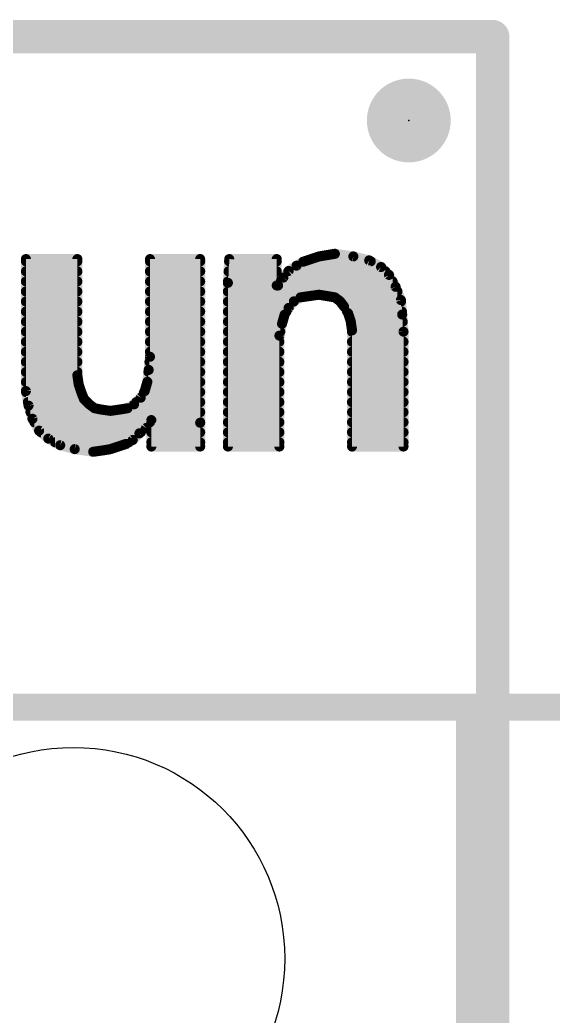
# Model space of a CAD drawing. Extents: x -37 to 70, y -9 to 26.
# Drawn here: x 40.87 to 44.91, y 17.98 to 25.53 of the extents above; entities that cross this region are included whole.
import ezdxf

# ---------------------------------------------------------------- set-up
doc = ezdxf.new("R2010")
doc.units = 0
for name, color, linetype in [('1', 12, 'CONTINUOUS'), ('16', 132, 'CONTINUOUS'), ('20', 53, 'CONTINUOUS'), ('21', 41, 'CONTINUOUS'), ('23', 53, 'CONTINUOUS'), ('24', 53, 'CONTINUOUS'), ('51', 53, 'CONTINUOUS')]:
    doc.layers.add(name, color=color, linetype=linetype)

# ---------------------------------------------------------------- blocks, each defined once
blk = doc.blocks.new('PIE')
at = {"const_width": 0.5}
blk.add_lwpolyline([(0, -0.25, 1), (0, 0.25, 1), (0, -0.25)], format="xyb", dxfattribs=at)

msp = doc.modelspace()

# ---------------------------------------------------------------- linework, layer by layer
at = {"layer": '1', "const_width": 0.254}
for points in [[(0, 25.4), (44.45, 25.4)], [(44.45, 25.4), (44.45, 0)]]:
    msp.add_lwpolyline(points, dxfattribs=at)
at = {"layer": '1', "const_width": 0.127}
for points in [[(44.5135, 25.4, 1), (44.3865, 25.4)], [(44.45, 25.3365, 1), (44.45, 25.4635)]]:
    msp.add_lwpolyline(points, format="xyb", dxfattribs=at)
at = {"layer": '16', "const_width": 0.254}
for points in [[(0, 25.4), (44.45, 25.4)], [(44.45, 25.4), (44.45, 0)]]:
    msp.add_lwpolyline(points, dxfattribs=at)
at = {"layer": '16', "const_width": 0.127}
for points in [[(44.5135, 25.4, 1), (44.3865, 25.4)], [(44.45, 25.3365, 1), (44.45, 25.4635)]]:
    msp.add_lwpolyline(points, format="xyb", dxfattribs=at)
at = {"layer": '20', "const_width": 0.2032}
for points in [[(0, 25.4), (44.45, 25.4)], [(44.45, 25.4), (44.45, 0)]]:
    msp.add_lwpolyline(points, dxfattribs=at)
at = {"layer": '20', "const_width": 0.1016}
for points in [[(44.5008, 25.4, 1), (44.3992, 25.4)], [(44.45, 25.3492, 1), (44.45, 25.4508)]]:
    msp.add_lwpolyline(points, format="xyb", dxfattribs=at)
at = {"layer": '20'}
msp.add_circle((41.275, 18.415), 1.6, dxfattribs=at)
at = {"layer": '21'}
for points, const_width in [([(43.135, 23.735), (43.195, 23.745)], 0.0762), ([(43.195, 23.745), (43.255, 23.755)], 0.0762), ([(43.255, 23.755), (43.395, 23.735)], 0.0762), ([(40.915, 22.715), (40.915, 23.715)], 0.0762), ([(40.915, 23.715), (41.305, 23.715)], 0.0762), ([(40.915, 23.6982), (41.305, 23.6982)], 0.0762), ([(41.305, 23.715), (41.305, 22.835)], 0.0762), ([(41.855, 22.975), (41.855, 23.715)], 0.0762), ([(41.855, 23.715), (42.235, 23.715)], 0.0762), ([(41.855, 23.6982), (42.235, 23.6982)], 0.0762), ([(42.235, 23.715), (42.235, 22.475)], 0.0762), ([(42.445, 23.535), (42.455, 23.715)], 0.0762), ([(42.4541, 23.6982), (42.815, 23.6982)], 0.0762), ([(42.455, 23.715), (42.815, 23.715)], 0.0762), ([(42.815, 23.715), (42.815, 23.515)], 0.0762), ([(42.905, 23.625), (42.965, 23.665)], 0.0762), ([(42.965, 23.665), (43.015, 23.695)], 0.0762), ([(43.015, 23.695), (43.075, 23.715)], 0.0762), ([(43.0246, 23.6982), (43.5272, 23.6982)], 0.0762), ([(43.075, 23.715), (43.135, 23.735)], 0.0762), ([(43.395, 23.735), (43.515, 23.705)], 0.0762), ([(43.515, 23.705), (43.605, 23.655)], 0.0762), ([(40.915, 23.622), (41.305, 23.622)], 0.0762), ([(41.855, 23.622), (42.235, 23.622)], 0.0762), ([(42.4498, 23.622), (42.815, 23.622)], 0.0762), ([(42.865, 23.575), (42.905, 23.625)], 0.0762), ([(42.9026, 23.622), (43.638, 23.622)], 0.0762), ([(43.605, 23.655), (43.665, 23.595)], 0.0762), ([(43.665, 23.595), (43.715, 23.505)], 0.0762), ([(40.915, 23.5458), (41.305, 23.5458)], 0.0762), ([(41.855, 23.5458), (42.235, 23.5458)], 0.0762), ([(42.445, 22.295), (42.445, 23.535)], 0.0762), ([(42.4456, 23.5458), (42.815, 23.5458)], 0.0762), ([(42.815, 23.515), (42.825, 23.515)], 0.0762), ([(42.825, 23.515), (42.865, 23.575)], 0.0762), ([(42.8455, 23.5458), (43.6923, 23.5458)], 0.0762), ([(40.915, 23.4696), (41.305, 23.4696)], 0.0762), ([(41.855, 23.4696), (42.235, 23.4696)], 0.0762), ([(42.445, 23.4696), (43.7292, 23.4696)], 0.0762), ([(43.065, 23.435), (42.995, 23.425)], 0.0762), ([(43.135, 23.445), (43.065, 23.435)], 0.0762), ([(43.195, 23.435), (43.135, 23.445)], 0.0762), ([(43.255, 23.425), (43.195, 23.435)], 0.0762), ([(43.715, 23.505), (43.755, 23.405)], 0.0762), ([(40.915, 23.3934), (41.305, 23.3934)], 0.0762), ([(41.855, 23.3934), (42.235, 23.3934)], 0.0762), ([(42.445, 23.3934), (42.9437, 23.3934)], 0.0762), ([(42.945, 23.395), (42.905, 23.345)], 0.0762), ([(42.995, 23.425), (42.945, 23.395)], 0.0762), ([(43.295, 23.395), (43.255, 23.425)], 0.0762), ([(43.325, 23.355), (43.295, 23.395)], 0.0762), ([(43.2962, 23.3934), (43.7561, 23.3934)], 0.0762), ([(43.755, 23.405), (43.765, 23.295)], 0.0762), ([(40.915, 23.3172), (41.305, 23.3172)], 0.0762), ([(41.855, 23.3172), (42.235, 23.3172)], 0.0762), ([(42.445, 23.3172), (42.8883, 23.3172)], 0.0762), ([(42.875, 23.295), (42.855, 23.225)], 0.0762), ([(42.905, 23.345), (42.875, 23.295)], 0.0762), ([(43.355, 23.305), (43.325, 23.355)], 0.0762), ([(43.3477, 23.3172), (43.763, 23.3172)], 0.0762), ([(43.375, 23.245), (43.355, 23.305)], 0.0762), ([(43.765, 23.295), (43.775, 23.165)], 0.0762), ([(40.915, 23.241), (41.305, 23.241)], 0.0762), ([(41.855, 23.241), (42.235, 23.241)], 0.0762), ([(42.445, 23.241), (42.8596, 23.241)], 0.0762), ([(42.855, 23.225), (42.835, 23.135)], 0.0762), ([(43.385, 23.175), (43.375, 23.245)], 0.0762), ([(43.3756, 23.241), (43.7692, 23.241)], 0.0762), ([(40.915, 23.1648), (41.305, 23.1648)], 0.0762), ([(41.855, 23.1648), (42.235, 23.1648)], 0.0762), ([(42.445, 23.1648), (42.8416, 23.1648)], 0.0762), ([(42.835, 23.135), (42.835, 22.295)], 0.0762), ([(43.385, 22.295), (43.385, 23.175)], 0.0762), ([(43.385, 23.1648), (43.775, 23.1648)], 0.0762), ([(43.775, 23.165), (43.775, 22.295)], 0.0762), ([(40.915, 23.0886), (41.305, 23.0886)], 0.0762), ([(41.855, 23.0886), (42.235, 23.0886)], 0.0762), ([(42.445, 23.0886), (42.835, 23.0886)], 0.0762), ([(43.385, 23.0886), (43.775, 23.0886)], 0.0762), ([(40.915, 23.0124), (41.305, 23.0124)], 0.0762), ([(41.855, 23.0124), (42.235, 23.0124)], 0.0762), ([(42.445, 23.0124), (42.835, 23.0124)], 0.0762), ([(43.385, 23.0124), (43.775, 23.0124)], 0.0762), ([(40.915, 22.9362), (41.305, 22.9362)], 0.0762), ([(41.845, 22.875), (41.855, 22.975)], 0.0762), ([(41.8511, 22.9362), (42.235, 22.9362)], 0.0762), ([(42.445, 22.9362), (42.835, 22.9362)], 0.0762), ([(43.385, 22.9362), (43.775, 22.9362)], 0.0762), ([(40.915, 22.86), (41.305, 22.86)], 0.0762), ([(41.305, 22.835), (41.315, 22.765)], 0.0762), ([(41.835, 22.785), (41.845, 22.875)], 0.0762), ([(41.8433, 22.86), (42.235, 22.86)], 0.0762), ([(42.445, 22.86), (42.835, 22.86)], 0.0762), ([(43.385, 22.86), (43.775, 22.86)], 0.0762), ([(40.915, 22.7838), (41.3123, 22.7838)], 0.0762), ([(41.315, 22.765), (41.335, 22.705)], 0.0762), ([(41.815, 22.715), (41.835, 22.785)], 0.0762), ([(41.8347, 22.7838), (42.235, 22.7838)], 0.0762), ([(42.445, 22.7838), (42.835, 22.7838)], 0.0762), ([(43.385, 22.7838), (43.775, 22.7838)], 0.0762), ([(40.935, 22.605), (40.915, 22.715)], 0.0762), ([(40.9163, 22.7076), (41.3341, 22.7076)], 0.0762), ([(41.335, 22.705), (41.355, 22.655)], 0.0762), ([(41.785, 22.665), (41.815, 22.715)], 0.0762), ([(41.8106, 22.7076), (42.235, 22.7076)], 0.0762), ([(42.445, 22.7076), (42.835, 22.7076)], 0.0762), ([(43.385, 22.7076), (43.775, 22.7076)], 0.0762), ([(40.9302, 22.6314), (41.3786, 22.6314)], 0.0762), ([(40.965, 22.505), (40.935, 22.605)], 0.0762), ([(41.355, 22.655), (41.395, 22.615)], 0.0762), ([(41.395, 22.615), (41.435, 22.585)], 0.0762), ([(41.685, 22.585), (41.735, 22.615)], 0.0762), ([(41.735, 22.615), (41.785, 22.665)], 0.0762), ([(41.7514, 22.6314), (42.235, 22.6314)], 0.0762), ([(42.445, 22.6314), (42.835, 22.6314)], 0.0762), ([(43.385, 22.6314), (43.775, 22.6314)], 0.0762), ([(40.9499, 22.5552), (42.235, 22.5552)], 0.0762), ([(41.435, 22.585), (41.485, 22.575)], 0.0762), ([(41.485, 22.575), (41.555, 22.565)], 0.0762), ([(41.555, 22.565), (41.625, 22.575)], 0.0762), ([(41.625, 22.575), (41.685, 22.585)], 0.0762), ([(42.445, 22.5552), (42.835, 22.5552)], 0.0762), ([(43.385, 22.5552), (43.775, 22.5552)], 0.0762), ([(41.015, 22.415), (40.965, 22.505)], 0.0762), ([(40.9794, 22.479), (41.8543, 22.479)], 0.0762), ([(41.865, 22.495), (41.825, 22.435)], 0.0762), ([(41.865, 22.295), (41.865, 22.495)], 0.0762), ([(41.865, 22.479), (42.235, 22.479)], 0.0762), ([(42.235, 22.475), (42.235, 22.295)], 0.0762), ([(42.445, 22.479), (42.835, 22.479)], 0.0762), ([(43.385, 22.479), (43.775, 22.479)], 0.0762), ([(41.085, 22.355), (41.015, 22.415)], 0.0762), ([(41.0292, 22.4028), (41.7848, 22.4028)], 0.0762), ([(41.775, 22.395), (41.725, 22.345)], 0.0762), ([(41.825, 22.435), (41.775, 22.395)], 0.0762), ([(41.865, 22.4028), (42.235, 22.4028)], 0.0762), ([(42.445, 22.4028), (42.835, 22.4028)], 0.0762), ([(43.385, 22.4028), (43.775, 22.4028)], 0.0762), ([(41.175, 22.305), (41.085, 22.355)], 0.0762), ([(41.1361, 22.3266), (41.6943, 22.3266)], 0.0762), ([(41.285, 22.275), (41.175, 22.305)], 0.0762), ([(41.675, 22.315), (41.615, 22.295)], 0.0762), ([(41.725, 22.345), (41.675, 22.315)], 0.0762), ([(41.865, 22.3266), (42.235, 22.3266)], 0.0762), ([(42.445, 22.3266), (42.835, 22.3266)], 0.0762), ([(43.385, 22.3266), (43.775, 22.3266)], 0.0762), ([(41.425, 22.255), (41.285, 22.275)], 0.0762), ([(41.495, 22.265), (41.425, 22.255)], 0.0762), ([(41.555, 22.275), (41.495, 22.265)], 0.0762), ([(41.615, 22.295), (41.555, 22.275)], 0.0762), ([(42.235, 22.295), (41.865, 22.295)], 0.0762), ([(42.835, 22.295), (42.445, 22.295)], 0.0762), ([(43.775, 22.295), (43.385, 22.295)], 0.0762), ([(31.275, 20.32), (44.275, 20.32)], 0.2032), ([(44.275, 5.08), (44.275, 20.32)], 0.2032)]:
    msp.add_lwpolyline(points, dxfattribs=dict(at, const_width=const_width))
for points, const_width in [([(43.1919, 23.7638, 1), (43.1981, 23.7262)], 0.0381), ([(43.1981, 23.7262, 1), (43.1919, 23.7638)], 0.0381), ([(43.2577, 23.7739, 1), (43.2523, 23.7361)], 0.0381), ([(43.2581, 23.7362, 1), (43.2519, 23.7738)], 0.0381), ([(40.934, 23.715, 1), (40.8959, 23.715)], 0.0381), ([(40.915, 23.734, 1), (40.915, 23.6959)], 0.0381), ([(40.915, 23.7172, 1), (40.915, 23.6791)], 0.0381), ([(41.324, 23.715, 1), (41.2859, 23.715)], 0.0381), ([(41.305, 23.6959, 1), (41.305, 23.734)], 0.0381), ([(41.305, 23.6791, 1), (41.305, 23.7172)], 0.0381), ([(41.8741, 23.715, 1), (41.836, 23.715)], 0.0381), ([(41.855, 23.734, 1), (41.855, 23.6959)], 0.0381), ([(41.855, 23.7172, 1), (41.855, 23.6791)], 0.0381), ([(42.254, 23.715, 1), (42.2159, 23.715)], 0.0381), ([(42.235, 23.6959, 1), (42.235, 23.734)], 0.0381), ([(42.235, 23.6791, 1), (42.235, 23.7172)], 0.0381), ([(42.4541, 23.7172, 1), (42.4541, 23.6791)], 0.0381), ([(42.455, 23.734, 1), (42.455, 23.6959)], 0.0381), ([(42.474, 23.7139, 1), (42.436, 23.7161)], 0.0381), ([(42.8341, 23.715, 1), (42.796, 23.715)], 0.0381), ([(42.815, 23.6959, 1), (42.815, 23.734)], 0.0381), ([(42.815, 23.6791, 1), (42.815, 23.7172)], 0.0381), ([(42.9552, 23.6813, 1), (42.9748, 23.6487)], 0.0381), ([(42.9756, 23.6491, 1), (42.9544, 23.6809)], 0.0381), ([(43.009, 23.7131, 1), (43.021, 23.6769)], 0.0381), ([(43.0248, 23.6787, 1), (43.0052, 23.7113)], 0.0381), ([(43.0246, 23.7172, 1), (43.0246, 23.6791)], 0.0381), ([(43.069, 23.7331, 1), (43.081, 23.6969)], 0.0381), ([(43.081, 23.6969, 1), (43.069, 23.7331)], 0.0381), ([(43.1319, 23.7538, 1), (43.1381, 23.7162)], 0.0381), ([(43.141, 23.7169, 1), (43.129, 23.7531)], 0.0381), ([(43.3996, 23.7535, 1), (43.3904, 23.7165)], 0.0381), ([(43.3923, 23.7161, 1), (43.3977, 23.7539)], 0.0381), ([(43.5243, 23.7217, 1), (43.5057, 23.6883)], 0.0381), ([(43.5104, 23.6865, 1), (43.5196, 23.7235)], 0.0381), ([(43.5272, 23.6791, 1), (43.5272, 23.7172)], 0.0381), ([(40.915, 23.641, 1), (40.915, 23.6029)], 0.0381), ([(41.305, 23.6029, 1), (41.305, 23.641)], 0.0381), ([(41.855, 23.641, 1), (41.855, 23.6029)], 0.0381), ([(42.235, 23.6029, 1), (42.235, 23.641)], 0.0381), ([(42.4498, 23.641, 1), (42.4498, 23.6029)], 0.0381), ([(42.815, 23.6029, 1), (42.815, 23.641)], 0.0381), ([(42.9026, 23.641, 1), (42.9026, 23.6029)], 0.0381), ([(42.8944, 23.6409, 1), (42.9156, 23.6091)], 0.0381), ([(42.9199, 23.6131, 1), (42.8901, 23.6369)], 0.0381), ([(43.6185, 23.6685, 1), (43.5915, 23.6415)], 0.0381), ([(43.5957, 23.6383, 1), (43.6143, 23.6717)], 0.0381), ([(43.638, 23.6029, 1), (43.638, 23.641)], 0.0381), ([(43.6817, 23.6043, 1), (43.6483, 23.5857)], 0.0381), ([(43.6515, 23.5815, 1), (43.6785, 23.6085)], 0.0381), ([(40.915, 23.5648, 1), (40.915, 23.5267)], 0.0381), ([(41.305, 23.5267, 1), (41.305, 23.5648)], 0.0381), ([(41.855, 23.5648, 1), (41.855, 23.5267)], 0.0381), ([(42.235, 23.5267, 1), (42.235, 23.5648)], 0.0381), ([(42.426, 23.5361, 1), (42.464, 23.5339)], 0.0381), ([(42.4641, 23.535, 1), (42.426, 23.535)], 0.0381), ([(42.4456, 23.5648, 1), (42.4456, 23.5267)], 0.0381), ([(42.815, 23.5341, 1), (42.815, 23.496)], 0.0381), ([(42.815, 23.5267, 1), (42.815, 23.5648)], 0.0381), ([(42.825, 23.496, 1), (42.825, 23.5341)], 0.0381), ([(42.8455, 23.5648, 1), (42.8455, 23.5267)], 0.0381), ([(42.8501, 23.5869, 1), (42.8799, 23.5631)], 0.0381), ([(42.8809, 23.5644, 1), (42.8491, 23.5856)], 0.0381), ([(43.6923, 23.5267, 1), (43.6923, 23.5648)], 0.0381), ([(40.915, 23.4886, 1), (40.915, 23.4505)], 0.0381), ([(41.305, 23.4505, 1), (41.305, 23.4886)], 0.0381), ([(41.855, 23.4886, 1), (41.855, 23.4505)], 0.0381), ([(42.235, 23.4505, 1), (42.235, 23.4886)], 0.0381), ([(42.445, 23.4886, 1), (42.445, 23.4505)], 0.0381), ([(42.796, 23.515, 1), (42.8341, 23.515)], 0.0381), ([(42.8091, 23.5256, 1), (42.8409, 23.5044)], 0.0381), ([(43.0623, 23.4539, 1), (43.0677, 23.4161)], 0.0381), ([(43.0677, 23.4161, 1), (43.0623, 23.4539)], 0.0381), ([(43.1381, 23.4638, 1), (43.1319, 23.4262)], 0.0381), ([(43.1377, 23.4261, 1), (43.1323, 23.4639)], 0.0381), ([(43.1981, 23.4538, 1), (43.1919, 23.4162)], 0.0381), ([(43.1919, 23.4162, 1), (43.1981, 23.4538)], 0.0381), ([(43.7327, 23.5121, 1), (43.6973, 23.4979)], 0.0381), ([(43.6983, 23.4957, 1), (43.7317, 23.5143)], 0.0381), ([(43.7292, 23.4505, 1), (43.7292, 23.4886)], 0.0381), ([(40.915, 23.4124, 1), (40.915, 23.3743)], 0.0381), ([(41.305, 23.3743, 1), (41.305, 23.4124)], 0.0381), ([(41.855, 23.4124, 1), (41.855, 23.3743)], 0.0381), ([(42.235, 23.3743, 1), (42.235, 23.4124)], 0.0381), ([(42.445, 23.4124, 1), (42.445, 23.3743)], 0.0381), ([(42.9352, 23.4113, 1), (42.9548, 23.3787)], 0.0381), ([(42.9599, 23.3831, 1), (42.9301, 23.4069)], 0.0381), ([(42.9437, 23.3743, 1), (42.9437, 23.4124)], 0.0381), ([(42.9923, 23.4439, 1), (42.9977, 23.4061)], 0.0381), ([(43.0048, 23.4087, 1), (42.9852, 23.4413)], 0.0381), ([(43.2664, 23.4402, 1), (43.2436, 23.4098)], 0.0381), ([(43.2519, 23.4062, 1), (43.2581, 23.4438)], 0.0381), ([(43.3102, 23.4064, 1), (43.2798, 23.3836)], 0.0381), ([(43.2962, 23.4124, 1), (43.2962, 23.3743)], 0.0381), ([(43.2836, 23.3798, 1), (43.3064, 23.4102)], 0.0381), ([(43.774, 23.4067, 1), (43.736, 23.4033)], 0.0381), ([(43.7373, 23.3979, 1), (43.7727, 23.4121)], 0.0381), ([(43.7561, 23.3743, 1), (43.7561, 23.4124)], 0.0381), ([(40.915, 23.3362, 1), (40.915, 23.2981)], 0.0381), ([(41.305, 23.2981, 1), (41.305, 23.3362)], 0.0381), ([(41.855, 23.3362, 1), (41.855, 23.2981)], 0.0381), ([(42.235, 23.2981, 1), (42.235, 23.3362)], 0.0381), ([(42.445, 23.3362, 1), (42.445, 23.2981)], 0.0381), ([(42.8587, 23.3048, 1), (42.8913, 23.2852)], 0.0381), ([(42.8933, 23.2898, 1), (42.8567, 23.3002)], 0.0381), ([(42.8901, 23.3569, 1), (42.9199, 23.3331)], 0.0381), ([(42.8883, 23.2981, 1), (42.8883, 23.3362)], 0.0381), ([(42.9213, 23.3352, 1), (42.8887, 23.3548)], 0.0381), ([(43.3413, 23.3648, 1), (43.3087, 23.3452)], 0.0381), ([(43.3098, 23.3436, 1), (43.3402, 23.3664)], 0.0381), ([(43.3477, 23.3362, 1), (43.3477, 23.2981)], 0.0381), ([(43.3731, 23.311, 1), (43.3369, 23.299)], 0.0381), ([(43.3387, 23.2952, 1), (43.3713, 23.3148)], 0.0381), ([(43.784, 23.2965, 1), (43.746, 23.2935)], 0.0381), ([(43.763, 23.2981, 1), (43.763, 23.3362)], 0.0381), ([(40.915, 23.26, 1), (40.915, 23.2219)], 0.0381), ([(41.305, 23.2219, 1), (41.305, 23.26)], 0.0381), ([(41.855, 23.26, 1), (41.855, 23.2219)], 0.0381), ([(42.235, 23.2219, 1), (42.235, 23.26)], 0.0381), ([(42.445, 23.26, 1), (42.445, 23.2219)], 0.0381), ([(42.8367, 23.2302, 1), (42.8733, 23.2198)], 0.0381), ([(42.8736, 23.2209, 1), (42.8364, 23.2291)], 0.0381), ([(42.8596, 23.2219, 1), (42.8596, 23.26)], 0.0381), ([(43.3939, 23.2477, 1), (43.3561, 23.2423)], 0.0381), ([(43.3756, 23.26, 1), (43.3756, 23.2219)], 0.0381), ([(43.3569, 23.239, 1), (43.3931, 23.251)], 0.0381), ([(43.746, 23.2933, 1), (43.784, 23.2967)], 0.0381), ([(43.7692, 23.2219, 1), (43.7692, 23.26)], 0.0381), ([(40.915, 23.1838, 1), (40.915, 23.1457)], 0.0381), ([(41.305, 23.1457, 1), (41.305, 23.1838)], 0.0381), ([(41.855, 23.1838, 1), (41.855, 23.1457)], 0.0381), ([(42.235, 23.1457, 1), (42.235, 23.1838)], 0.0381), ([(42.445, 23.1838, 1), (42.445, 23.1457)], 0.0381), ([(42.8541, 23.135, 1), (42.816, 23.135)], 0.0381), ([(42.8416, 23.1457, 1), (42.8416, 23.1838)], 0.0381), ([(43.4041, 23.175, 1), (43.366, 23.175)], 0.0381), ([(43.385, 23.1838, 1), (43.385, 23.1457)], 0.0381), ([(43.3661, 23.1723, 1), (43.4039, 23.1777)], 0.0381), ([(43.794, 23.165, 1), (43.7559, 23.165)], 0.0381), ([(43.756, 23.1635, 1), (43.794, 23.1665)], 0.0381), ([(43.775, 23.1457, 1), (43.775, 23.1838)], 0.0381), ([(40.915, 23.1076, 1), (40.915, 23.0695)], 0.0381), ([(41.305, 23.0695, 1), (41.305, 23.1076)], 0.0381), ([(41.855, 23.1076, 1), (41.855, 23.0695)], 0.0381), ([(42.235, 23.0695, 1), (42.235, 23.1076)], 0.0381), ([(42.445, 23.1076, 1), (42.445, 23.0695)], 0.0381), ([(42.8164, 23.1391, 1), (42.8536, 23.1309)], 0.0381), ([(42.835, 23.0695, 1), (42.835, 23.1076)], 0.0381), ([(43.385, 23.1076, 1), (43.385, 23.0695)], 0.0381), ([(43.775, 23.0695, 1), (43.775, 23.1076)], 0.0381), ([(40.915, 23.0314, 1), (40.915, 22.9933)], 0.0381), ([(41.305, 22.9933, 1), (41.305, 23.0314)], 0.0381), ([(41.855, 23.0314, 1), (41.855, 22.9933)], 0.0381), ([(42.235, 22.9933, 1), (42.235, 23.0314)], 0.0381), ([(42.445, 23.0314, 1), (42.445, 22.9933)], 0.0381), ([(42.835, 22.9933, 1), (42.835, 23.0314)], 0.0381), ([(43.385, 23.0314, 1), (43.385, 22.9933)], 0.0381), ([(43.775, 22.9933, 1), (43.775, 23.0314)], 0.0381), ([(40.915, 22.9552, 1), (40.915, 22.9171)], 0.0381), ([(41.305, 22.9171, 1), (41.305, 22.9552)], 0.0381), ([(41.8511, 22.9552, 1), (41.8511, 22.9171)], 0.0381), ([(41.874, 22.9731, 1), (41.836, 22.9769)], 0.0381), ([(41.836, 22.975, 1), (41.8741, 22.975)], 0.0381), ([(42.235, 22.9171, 1), (42.235, 22.9552)], 0.0381), ([(42.445, 22.9552, 1), (42.445, 22.9171)], 0.0381), ([(42.835, 22.9171, 1), (42.835, 22.9552)], 0.0381), ([(43.385, 22.9552, 1), (43.385, 22.9171)], 0.0381), ([(43.775, 22.9171, 1), (43.775, 22.9552)], 0.0381), ([(40.915, 22.879, 1), (40.915, 22.8409)], 0.0381), ([(41.3239, 22.8377, 1), (41.2861, 22.8323)], 0.0381), ([(41.305, 22.8409, 1), (41.305, 22.879)], 0.0381), ([(41.8433, 22.879, 1), (41.8433, 22.8409)], 0.0381), ([(41.826, 22.8769, 1), (41.864, 22.8731)], 0.0381), ([(41.8639, 22.8729, 1), (41.8261, 22.8771)], 0.0381), ([(42.235, 22.8409, 1), (42.235, 22.879)], 0.0381), ([(42.445, 22.879, 1), (42.445, 22.8409)], 0.0381), ([(42.835, 22.8409, 1), (42.835, 22.879)], 0.0381), ([(43.385, 22.879, 1), (43.385, 22.8409)], 0.0381), ([(43.775, 22.8409, 1), (43.775, 22.879)], 0.0381), ([(40.915, 22.8028, 1), (40.915, 22.7647)], 0.0381), ([(41.2859, 22.835, 1), (41.324, 22.835)], 0.0381), ([(41.3331, 22.771, 1), (41.2969, 22.759)], 0.0381), ([(41.3123, 22.7647, 1), (41.3123, 22.8028)], 0.0381), ([(41.8347, 22.8028, 1), (41.8347, 22.7647)], 0.0381), ([(41.8161, 22.7871, 1), (41.8539, 22.7829)], 0.0381), ([(41.8533, 22.7798, 1), (41.8167, 22.7902)], 0.0381), ([(42.235, 22.7647, 1), (42.235, 22.8028)], 0.0381), ([(42.445, 22.8028, 1), (42.445, 22.7647)], 0.0381), ([(42.835, 22.7647, 1), (42.835, 22.8028)], 0.0381), ([(43.385, 22.8028, 1), (43.385, 22.7647)], 0.0381), ([(43.775, 22.7647, 1), (43.775, 22.8028)], 0.0381), ([(40.8959, 22.715, 1), (40.934, 22.715)], 0.0381), ([(40.9337, 22.7184, 1), (40.8963, 22.7116)], 0.0381), ([(40.9163, 22.7266, 1), (40.9163, 22.6885)], 0.0381), ([(41.2961, 22.7623, 1), (41.3339, 22.7677)], 0.0381), ([(41.3527, 22.7121, 1), (41.3173, 22.6979)], 0.0381), ([(41.3169, 22.699, 1), (41.3531, 22.711)], 0.0381), ([(41.3341, 22.6885, 1), (41.3341, 22.7266)], 0.0381), ([(41.8106, 22.7266, 1), (41.8106, 22.6885)], 0.0381), ([(41.7967, 22.7202, 1), (41.8333, 22.7098)], 0.0381), ([(41.8313, 22.7052, 1), (41.7987, 22.7248)], 0.0381), ([(42.235, 22.6885, 1), (42.235, 22.7266)], 0.0381), ([(42.445, 22.7266, 1), (42.445, 22.6885)], 0.0381), ([(42.835, 22.6885, 1), (42.835, 22.7266)], 0.0381), ([(43.385, 22.7266, 1), (43.385, 22.6885)], 0.0381), ([(43.775, 22.6885, 1), (43.775, 22.7266)], 0.0381), ([(40.9302, 22.6505, 1), (40.9302, 22.6124)], 0.0381), ([(40.9532, 22.6105, 1), (40.9168, 22.5995)], 0.0381), ([(41.3685, 22.6685, 1), (41.3415, 22.6415)], 0.0381), ([(41.3373, 22.6479, 1), (41.3727, 22.6621)], 0.0381), ([(41.4064, 22.6302, 1), (41.3836, 22.5998)], 0.0381), ([(41.3786, 22.6124, 1), (41.3786, 22.6505)], 0.0381), ([(41.3815, 22.6015, 1), (41.4085, 22.6285)], 0.0381), ([(41.7215, 22.6285, 1), (41.7485, 22.6015)], 0.0381), ([(41.7448, 22.5987, 1), (41.7252, 22.6313)], 0.0381), ([(41.7514, 22.6505, 1), (41.7514, 22.6124)], 0.0381), ([(41.7687, 22.6748, 1), (41.8013, 22.6552)], 0.0381), ([(41.7985, 22.6515, 1), (41.7715, 22.6785)], 0.0381), ([(42.235, 22.6124, 1), (42.235, 22.6505)], 0.0381), ([(42.445, 22.6505, 1), (42.445, 22.6124)], 0.0381), ([(42.835, 22.6124, 1), (42.835, 22.6505)], 0.0381), ([(43.385, 22.6505, 1), (43.385, 22.6124)], 0.0381), ([(43.775, 22.6124, 1), (43.775, 22.6505)], 0.0381), ([(40.9163, 22.6016, 1), (40.9537, 22.6084)], 0.0381), ([(40.9499, 22.5743, 1), (40.9499, 22.5362)], 0.0381), ([(41.4387, 22.6037, 1), (41.4313, 22.5663)], 0.0381), ([(41.4236, 22.5698, 1), (41.4464, 22.6002)], 0.0381), ([(41.4877, 22.5939, 1), (41.4823, 22.5561)], 0.0381), ([(41.4813, 22.5563, 1), (41.4887, 22.5937)], 0.0381), ([(41.5523, 22.5839, 1), (41.5577, 22.5461)], 0.0381), ([(41.5523, 22.5461, 1), (41.5577, 22.5839)], 0.0381), ([(41.6219, 22.5938, 1), (41.6281, 22.5562)], 0.0381), ([(41.6277, 22.5561, 1), (41.6223, 22.5939)], 0.0381), ([(41.6752, 22.6013, 1), (41.6948, 22.5687)], 0.0381), ([(41.6881, 22.5662, 1), (41.6819, 22.6038)], 0.0381), ([(42.235, 22.5362, 1), (42.235, 22.5743)], 0.0381), ([(42.445, 22.5743, 1), (42.445, 22.5362)], 0.0381), ([(42.835, 22.5362, 1), (42.835, 22.5743)], 0.0381), ([(43.385, 22.5743, 1), (43.385, 22.5362)], 0.0381), ([(43.775, 22.5362, 1), (43.775, 22.5743)], 0.0381), ([(40.9817, 22.5143, 1), (40.9483, 22.4957)], 0.0381), ([(40.9468, 22.4995, 1), (40.9832, 22.5105)], 0.0381), ([(40.9794, 22.4981, 1), (40.9794, 22.46)], 0.0381), ([(41.8841, 22.495, 1), (41.846, 22.495)], 0.0381), ([(41.865, 22.4981, 1), (41.865, 22.46)], 0.0381), ([(41.8809, 22.4844, 1), (41.8491, 22.5056)], 0.0381), ([(41.8543, 22.46, 1), (41.8543, 22.4981)], 0.0381), ([(42.254, 22.475, 1), (42.2159, 22.475)], 0.0381), ([(42.2159, 22.475, 1), (42.254, 22.475)], 0.0381), ([(42.235, 22.46, 1), (42.235, 22.4981)], 0.0381), ([(42.445, 22.4981, 1), (42.445, 22.46)], 0.0381), ([(42.835, 22.46, 1), (42.835, 22.4981)], 0.0381), ([(43.385, 22.4981, 1), (43.385, 22.46)], 0.0381), ([(43.775, 22.46, 1), (43.775, 22.4981)], 0.0381), ([(41.0274, 22.4295, 1), (41.0026, 22.4005)], 0.0381), ([(40.9983, 22.4057, 1), (41.0317, 22.4243)], 0.0381), ([(41.0292, 22.4219, 1), (41.0292, 22.3838)], 0.0381), ([(41.7631, 22.4099, 1), (41.7869, 22.3801)], 0.0381), ([(41.7885, 22.3815, 1), (41.7615, 22.4085)], 0.0381), ([(41.7848, 22.3838, 1), (41.7848, 22.4219)], 0.0381), ([(41.8091, 22.4456, 1), (41.8409, 22.4244)], 0.0381), ([(41.8369, 22.4201, 1), (41.8131, 22.4499)], 0.0381), ([(41.865, 22.4219, 1), (41.865, 22.3838)], 0.0381), ([(42.235, 22.3838, 1), (42.235, 22.4219)], 0.0381), ([(42.445, 22.4219, 1), (42.445, 22.3838)], 0.0381), ([(42.835, 22.3838, 1), (42.835, 22.4219)], 0.0381), ([(43.385, 22.4219, 1), (43.385, 22.3838)], 0.0381), ([(43.775, 22.3838, 1), (43.775, 22.4219)], 0.0381), ([(41.0943, 22.3717, 1), (41.0757, 22.3383)], 0.0381), ([(41.0726, 22.3405, 1), (41.0974, 22.3695)], 0.0381), ([(41.1361, 22.3457, 1), (41.1361, 22.3076)], 0.0381), ([(41.18, 22.3234, 1), (41.17, 22.2866)], 0.0381), ([(41.1657, 22.2883, 1), (41.1843, 22.3217)], 0.0381), ([(41.6652, 22.3313, 1), (41.6848, 22.2987)], 0.0381), ([(41.681, 22.2969, 1), (41.669, 22.3331)], 0.0381), ([(41.6943, 22.3076, 1), (41.6943, 22.3457)], 0.0381), ([(41.7115, 22.3585, 1), (41.7385, 22.3315)], 0.0381), ([(41.7348, 22.3287, 1), (41.7152, 22.3613)], 0.0381), ([(41.865, 22.3457, 1), (41.865, 22.3076)], 0.0381), ([(42.235, 22.3076, 1), (42.235, 22.3457)], 0.0381), ([(42.445, 22.3457, 1), (42.445, 22.3076)], 0.0381), ([(42.835, 22.3076, 1), (42.835, 22.3457)], 0.0381), ([(43.385, 22.3457, 1), (43.385, 22.3076)], 0.0381), ([(43.775, 22.3076, 1), (43.775, 22.3457)], 0.0381), ([(41.2877, 22.2939, 1), (41.2823, 22.2561)], 0.0381), ([(41.28, 22.2566, 1), (41.29, 22.2934)], 0.0381), ([(41.4223, 22.2739, 1), (41.4277, 22.2361)], 0.0381), ([(41.4223, 22.2361, 1), (41.4277, 22.2739)], 0.0381), ([(41.4919, 22.2838, 1), (41.4981, 22.2462)], 0.0381), ([(41.4977, 22.2461, 1), (41.4923, 22.2839)], 0.0381), ([(41.549, 22.2931, 1), (41.561, 22.2569)], 0.0381), ([(41.5581, 22.2562, 1), (41.5519, 22.2938)], 0.0381), ([(41.609, 22.3131, 1), (41.621, 22.2769)], 0.0381), ([(41.621, 22.2769, 1), (41.609, 22.3131)], 0.0381), ([(41.865, 22.3141, 1), (41.865, 22.276)], 0.0381), ([(41.846, 22.295, 1), (41.8841, 22.295)], 0.0381), ([(42.2159, 22.295, 1), (42.254, 22.295)], 0.0381), ([(42.235, 22.276, 1), (42.235, 22.3141)], 0.0381), ([(42.445, 22.3141, 1), (42.445, 22.276)], 0.0381), ([(42.426, 22.295, 1), (42.4641, 22.295)], 0.0381), ([(42.816, 22.295, 1), (42.8541, 22.295)], 0.0381), ([(42.835, 22.276, 1), (42.835, 22.3141)], 0.0381), ([(43.385, 22.3141, 1), (43.385, 22.276)], 0.0381), ([(43.366, 22.295, 1), (43.4041, 22.295)], 0.0381), ([(43.7559, 22.295, 1), (43.794, 22.295)], 0.0381), ([(43.775, 22.276, 1), (43.775, 22.3141)], 0.0381), ([(44.3258, 20.32, 1), (44.2242, 20.32)], 0.1016), ([(44.275, 20.2692, 1), (44.275, 20.3708)], 0.1016)]:
    msp.add_lwpolyline(points, format="xyb", dxfattribs=dict(at, const_width=const_width))
at = {"layer": '23'}
msp.add_point((43.815, 24.765), dxfattribs=at)
at = {"layer": '24'}
msp.add_point((43.815, 24.765), dxfattribs=at)
at = {"layer": '51', "const_width": 0.2032}
msp.add_lwpolyline([(52.075, 20.32), (44.275, 20.32)], dxfattribs=at)
at = {"layer": '51', "const_width": 0.1016}
msp.add_lwpolyline([(44.275, 20.3708, 1), (44.275, 20.2692)], format="xyb", dxfattribs=at)

# ---------------------------------------------------------------- block references
at = {"layer": '1', "xscale": 0.635, "yscale": 0.635}
msp.add_blockref('PIE', (43.815, 24.765), dxfattribs=at)
at = {"layer": '16', "xscale": 0.635, "yscale": 0.635}
msp.add_blockref('PIE', (43.815, 24.765), dxfattribs=at)

doc.saveas('drawing.dxf')
